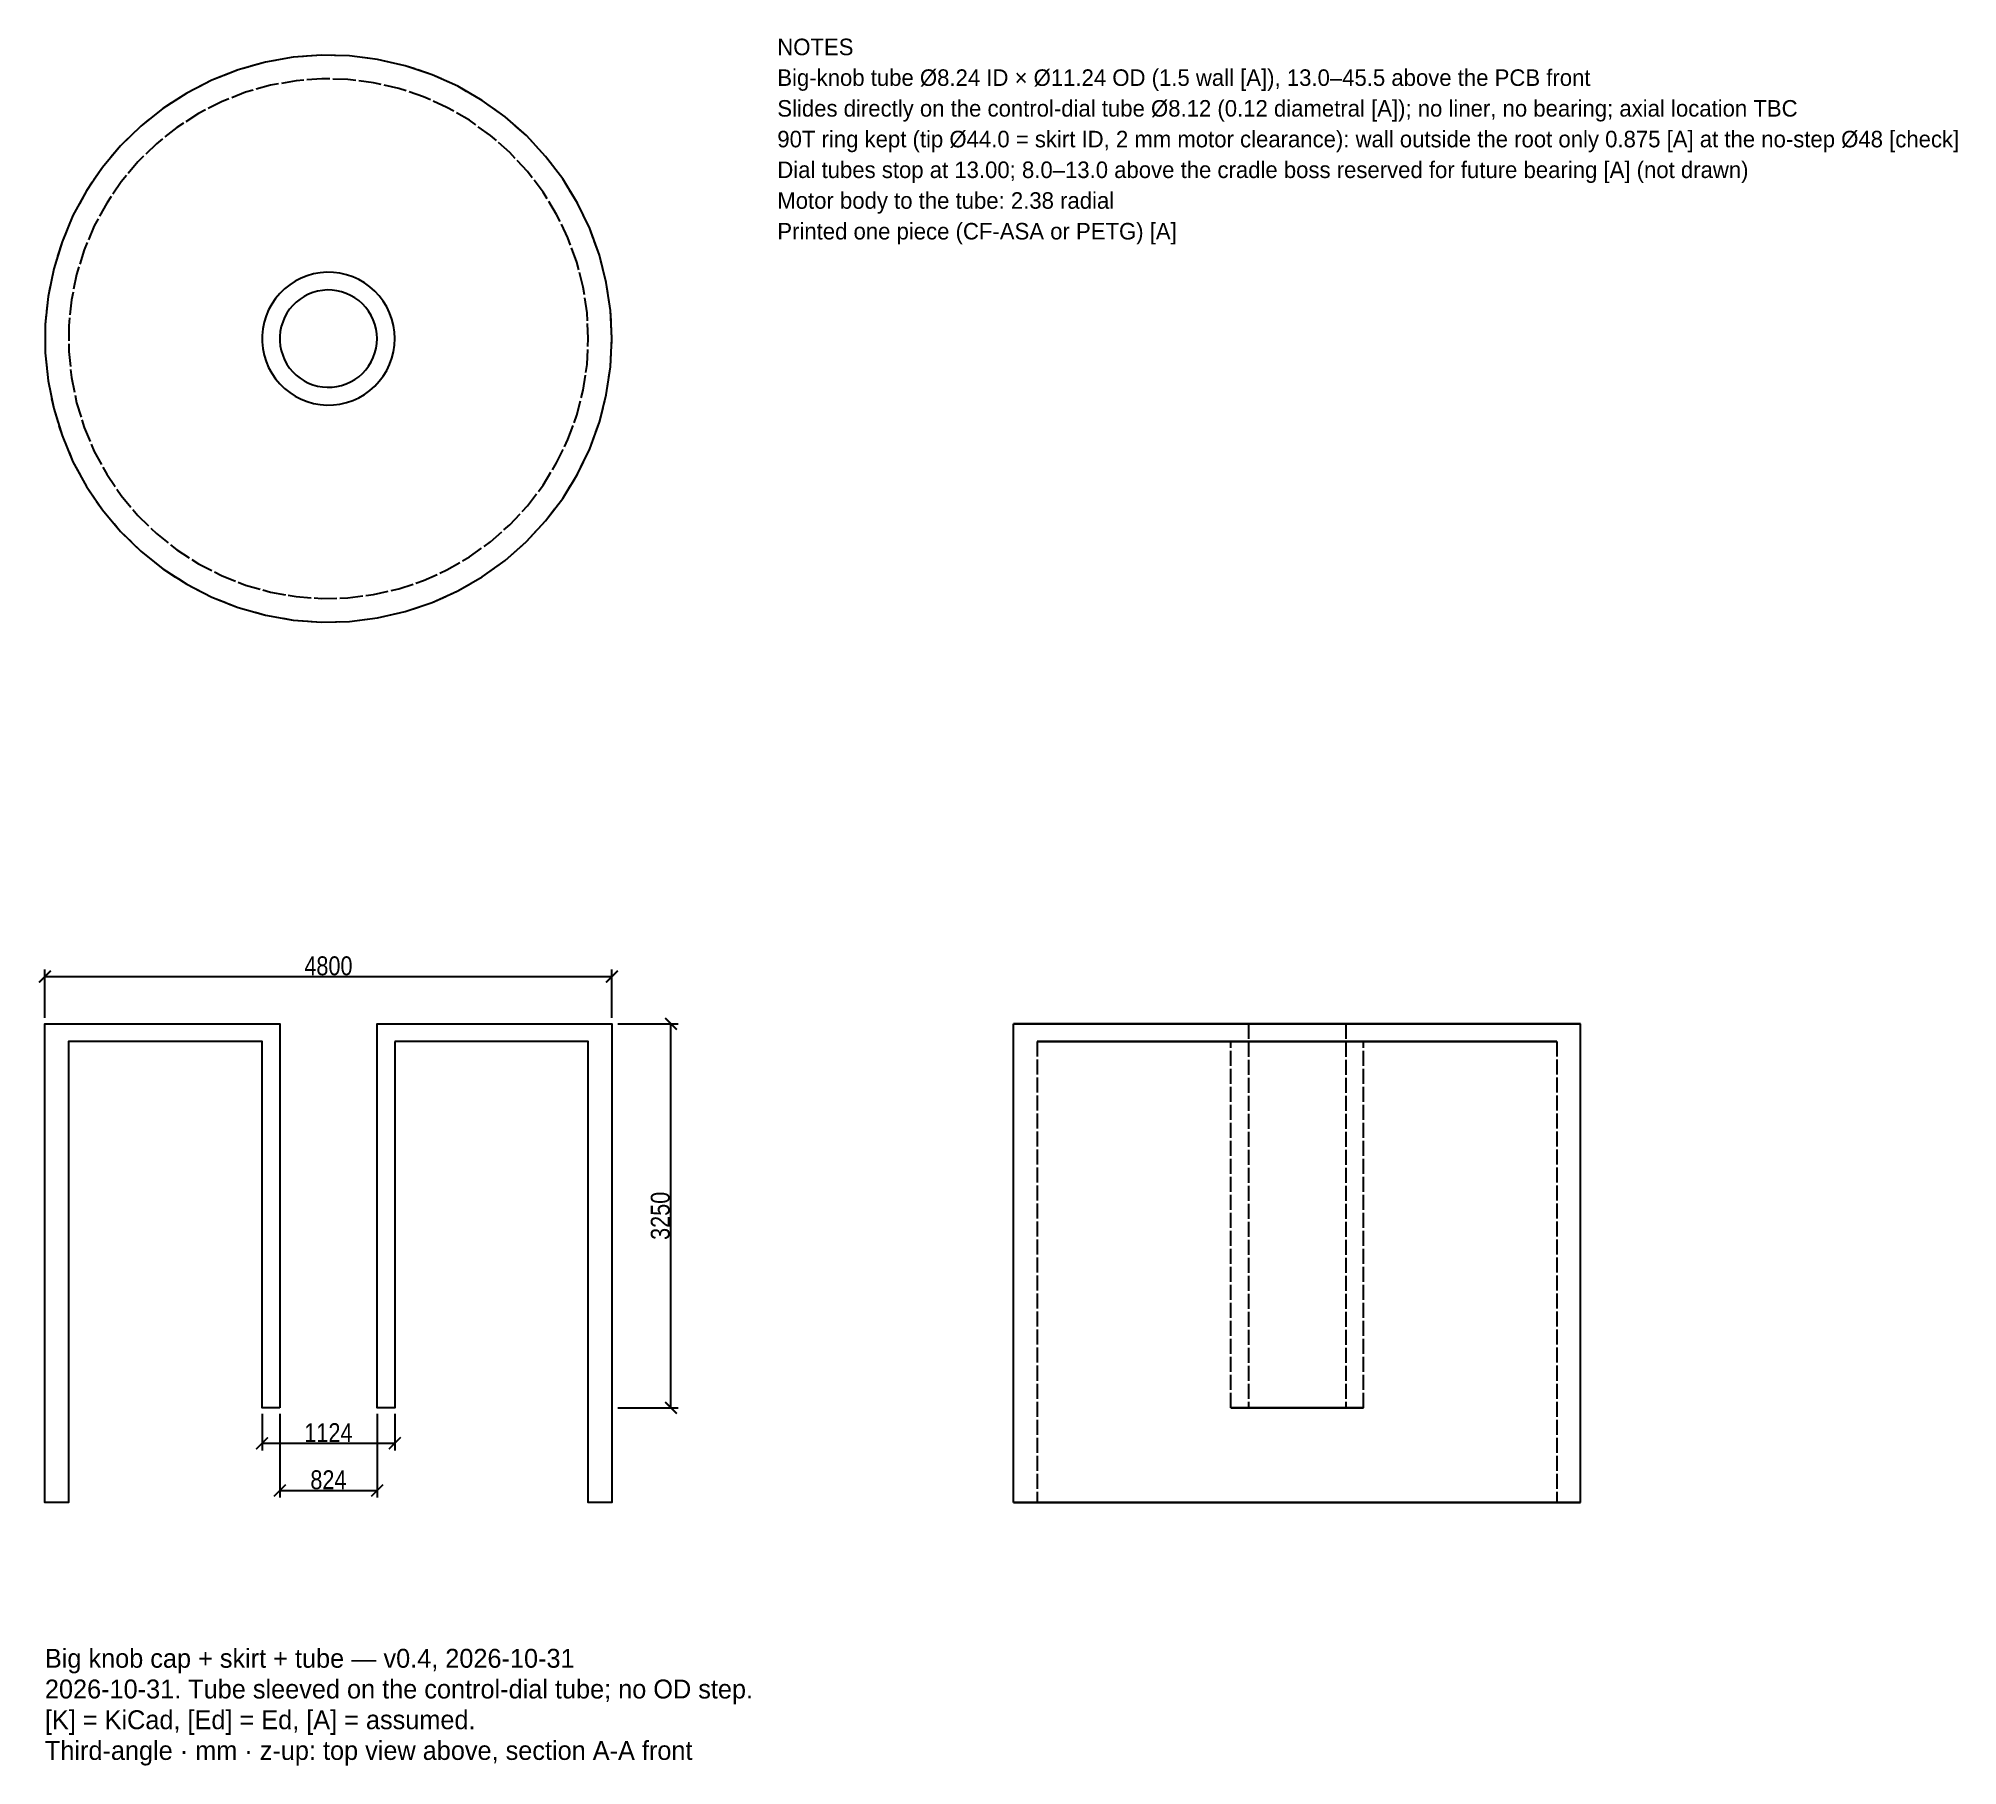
# Model space of a CAD drawing. Header units: millimetres. Extents: x -25 to 138, y -17 to 129.
import ezdxf

# ---------------------------------------------------------------- set-up
doc = ezdxf.new("R2010")
doc.units = ezdxf.units.MM
doc.linetypes.add('DASHED', pattern=[1.524, 1.27, -0.254])
for name, color, linetype in [('DIMS', 3, 'CONTINUOUS'), ('HIDDEN', 8, 'DASHED'), ('TEXT', 7, 'CONTINUOUS'), ('VISIBLE', 7, 'CONTINUOUS')]:
    doc.layers.add(name, color=color, linetype=linetype)
doc.styles.add('OpenSansCondensed-Light', font='OpenSansCondensed-Light.ttf')
doc.dimstyles.new('EZDXF', dxfattribs={"dimtxt": 0.25, "dimasz": 0.175, "dimexe": 0.375, "dimexo": 0.125, "dimgap": 0.1, "dimtad": 1, "dimlfac": 100, "dimzin": 12, "dimdsep": 46, "dimtxsty": 'OpenSansCondensed-Light', "dimblk": 'ARCHTICK', "dimcen": 2.5, "dimazin": 3, "dimtfac": 0.5, "dimtmove": 2, "dimatfit": 3})

# ---------------------------------------------------------------- blocks, each defined once
blk = doc.blocks.new('_ARCHTICK')
at = {"color": 0, "linetype": 'BYBLOCK', "const_width": 0.15}
blk.add_lwpolyline([(-0.5, -0.5), (0.5, 0.5)], dxfattribs=at)

msp = doc.modelspace()

# ---------------------------------------------------------------- linework, layer by layer
at = {"layer": 'HIDDEN'}
for points in [[(24, 103.49254), (23.88074, 105.88217), (23.52414, 108.24805), (22.93375, 110.56666), (22.11543, 112.81498), (21.07732, 114.97064), (19.82973, 117.01222), (18.38507, 118.91944), (16.75768, 120.67334), (14.96376, 122.2565), (13.02111, 123.65316), (10.94906, 124.84946), (8.76818, 125.83351), (6.50017, 126.59552), (4.16756, 127.12793), (1.79352, 127.42543), (-0.59834, 127.48508), (-2.98425, 127.30628), (-5.3405, 126.89081), (-7.64368, 126.2428), (-9.87089, 125.36868), (-12, 124.27715), (-14.00985, 122.97905), (-15.88046, 121.48729), (-17.59324, 119.81669), (-19.13118, 117.98385), (-20.47898, 116.00699), (-21.62325, 113.90575), (-22.55262, 111.70102), (-23.25785, 109.41472), (-23.73194, 107.06955), (-23.97017, 104.68884), (-23.97017, 102.29624), (-23.73194, 99.91553), (-23.25785, 97.57036), (-22.55262, 95.28406), (-21.62325, 93.07933), (-20.47898, 90.9781), (-19.13118, 89.00123), (-17.59324, 87.16839), (-15.88046, 85.49779), (-14.00985, 84.00603), (-12, 82.70793), (-9.87089, 81.6164), (-7.64368, 80.74228), (-5.3405, 80.09427), (-2.98425, 79.6788), (-0.59834, 79.5), (1.79352, 79.55965), (4.16756, 79.85715), (6.50017, 80.38956), (8.76818, 81.15157), (10.94906, 82.13562), (13.02111, 83.33192), (14.96376, 84.72858), (16.75768, 86.31174), (18.38507, 88.06564), (19.82973, 89.97286), (21.07732, 92.01444), (22.11543, 94.17011), (22.93375, 96.41842), (23.52414, 98.73703), (23.88074, 101.10291), (24, 103.49254)], [(22, 103.49254), (21.89068, 105.68303), (21.56379, 107.85176), (21.0226, 109.97715), (20.27248, 112.03811), (19.32087, 114.01413), (18.17725, 115.88558), (16.85298, 117.63387), (15.36121, 119.24161), (13.71678, 120.69283), (11.93602, 121.97311), (10.03663, 123.06972), (8.0375, 123.97176), (5.95849, 124.67027), (3.82026, 125.15831), (1.64406, 125.43102), (-0.54848, 125.4857), (-2.73556, 125.3218), (-4.89546, 124.94095), (-7.00671, 124.34694), (-9.04832, 123.54567), (-11, 122.5451), (-12.84236, 121.35518), (-14.55709, 119.98773), (-16.12714, 118.45634), (-17.53692, 116.77624), (-18.7724, 114.96411), (-19.82132, 113.03798), (-20.67324, 111.01698), (-21.3197, 108.9212), (-21.75428, 106.77147), (-21.97265, 104.58915), (-21.97265, 102.39593), (-21.75428, 100.21361), (-21.3197, 98.06388), (-20.67324, 95.9681), (-19.82132, 93.9471), (-18.7724, 92.02097), (-17.53692, 90.20884), (-16.12714, 88.52874), (-14.55709, 86.99735), (-12.84236, 85.6299), (-11, 84.43998), (-9.04832, 83.43941), (-7.00671, 82.63814), (-4.89546, 82.04413), (-2.73556, 81.66328), (-0.54848, 81.49938), (1.64406, 81.55406), (3.82026, 81.82677), (5.95849, 82.31481), (8.0375, 83.01332), (10.03663, 83.91536), (11.93602, 85.01197), (13.71678, 86.29225), (15.36121, 87.74347), (16.85298, 89.35121), (18.17725, 91.0995), (19.32087, 92.97095), (20.27248, 94.94697), (21.0226, 97.00793), (21.56379, 99.13333), (21.89068, 101.30205), (22, 103.49254)], [(22, 103.49254), (21.89068, 105.68303), (21.56379, 107.85176), (21.0226, 109.97715), (20.27248, 112.03811), (19.32087, 114.01413), (18.17725, 115.88558), (16.85298, 117.63387), (15.36121, 119.24161), (13.71678, 120.69283), (11.93602, 121.97311), (10.03663, 123.06972), (8.0375, 123.97176), (5.95849, 124.67027), (3.82026, 125.15831), (1.64406, 125.43102), (-0.54848, 125.4857), (-2.73556, 125.3218), (-4.89546, 124.94095), (-7.00671, 124.34694), (-9.04832, 123.54567), (-11, 122.5451), (-12.84236, 121.35518), (-14.55709, 119.98773), (-16.12714, 118.45634), (-17.53692, 116.77624), (-18.7724, 114.96411), (-19.82132, 113.03798), (-20.67324, 111.01698), (-21.3197, 108.9212), (-21.75428, 106.77147), (-21.97265, 104.58915), (-21.97265, 102.39593), (-21.75428, 100.21361), (-21.3197, 98.06388), (-20.67324, 95.9681), (-19.82132, 93.9471), (-18.7724, 92.02097), (-17.53692, 90.20884), (-16.12714, 88.52874), (-14.55709, 86.99735), (-12.84236, 85.6299), (-11, 84.43998), (-9.04832, 83.43941), (-7.00671, 82.63814), (-4.89546, 82.04413), (-2.73556, 81.66328), (-0.54848, 81.49938), (1.64406, 81.55406), (3.82026, 81.82677), (5.95849, 82.31481), (8.0375, 83.01332), (10.03663, 83.91536), (11.93602, 85.01197), (13.71678, 86.29225), (15.36121, 87.74347), (16.85298, 89.35121), (18.17725, 91.0995), (19.32087, 92.97095), (20.27248, 94.94697), (21.0226, 97.00793), (21.56379, 99.13333), (21.89068, 101.30205), (22, 103.49254)], [(5.62, 103.49254), (5.59207, 104.05211), (5.50857, 104.60612), (5.37032, 105.14906), (5.1787, 105.67554), (4.93561, 106.18033), (4.64346, 106.6584), (4.30517, 107.10501), (3.92409, 107.51571), (3.50401, 107.88643), (3.04911, 108.21349), (2.5639, 108.49362), (2.05322, 108.72405), (1.52212, 108.90249), (0.9759, 109.02716), (0.41998, 109.09683), (-0.14011, 109.11079), (-0.69881, 109.06892), (-1.25057, 108.97164), (-1.78989, 108.81989), (-2.31143, 108.6152), (-2.81, 108.3596), (-3.28064, 108.05563), (-3.71867, 107.70631), (-4.11975, 107.31511), (-4.47988, 106.88592), (-4.79549, 106.42301), (-5.06345, 105.93097), (-5.28107, 105.41469), (-5.44621, 104.87932), (-5.55723, 104.33016), (-5.61301, 103.77267), (-5.61301, 103.21241), (-5.55723, 102.65492), (-5.44621, 102.10576), (-5.28107, 101.57039), (-5.06345, 101.05411), (-4.79549, 100.56207), (-4.47988, 100.09916), (-4.11975, 99.66997), (-3.71867, 99.27877), (-3.28064, 98.92945), (-2.81, 98.62548), (-2.31143, 98.36988), (-1.78989, 98.16519), (-1.25057, 98.01345), (-0.69881, 97.91616), (-0.14011, 97.87429), (0.41998, 97.88826), (0.9759, 97.95792), (1.52212, 98.08259), (2.05322, 98.26103), (2.5639, 98.49146), (3.04911, 98.77159), (3.50401, 99.09865), (3.92409, 99.46937), (4.30517, 99.88007), (4.64346, 100.32668), (4.93561, 100.80475), (5.1787, 101.30954), (5.37032, 101.83602), (5.50857, 102.37896), (5.59207, 102.93297), (5.62, 103.49254)], [(5.62, 103.49254), (5.59207, 104.05211), (5.50857, 104.60612), (5.37032, 105.14906), (5.1787, 105.67554), (4.93561, 106.18033), (4.64346, 106.6584), (4.30517, 107.10501), (3.92409, 107.51571), (3.50401, 107.88643), (3.04911, 108.21349), (2.5639, 108.49362), (2.05322, 108.72405), (1.52212, 108.90249), (0.9759, 109.02716), (0.41998, 109.09683), (-0.14011, 109.11079), (-0.69881, 109.06892), (-1.25057, 108.97164), (-1.78989, 108.81989), (-2.31143, 108.6152), (-2.81, 108.3596), (-3.28064, 108.05563), (-3.71867, 107.70631), (-4.11975, 107.31511), (-4.47988, 106.88592), (-4.79549, 106.42301), (-5.06345, 105.93097), (-5.28107, 105.41469), (-5.44621, 104.87932), (-5.55723, 104.33016), (-5.61301, 103.77267), (-5.61301, 103.21241), (-5.55723, 102.65492), (-5.44621, 102.10576), (-5.28107, 101.57039), (-5.06345, 101.05411), (-4.79549, 100.56207), (-4.47988, 100.09916), (-4.11975, 99.66997), (-3.71867, 99.27877), (-3.28064, 98.92945), (-2.81, 98.62548), (-2.31143, 98.36988), (-1.78989, 98.16519), (-1.25057, 98.01345), (-0.69881, 97.91616), (-0.14011, 97.87429), (0.41998, 97.88826), (0.9759, 97.95792), (1.52212, 98.08259), (2.05322, 98.26103), (2.5639, 98.49146), (3.04911, 98.77159), (3.50401, 99.09865), (3.92409, 99.46937), (4.30517, 99.88007), (4.64346, 100.32668), (4.93561, 100.80475), (5.1787, 101.30954), (5.37032, 101.83602), (5.50857, 102.37896), (5.59207, 102.93297), (5.62, 103.49254)], [(4.12, 103.49254), (4.09953, 103.90276), (4.03831, 104.3089), (3.93696, 104.70693), (3.79648, 105.09289), (3.61827, 105.46295), (3.4041, 105.81342), (3.1561, 106.14083), (2.87674, 106.44191), (2.56878, 106.71369), (2.23529, 106.95345), (1.87959, 107.15881), (1.50521, 107.32774), (1.11586, 107.45855), (0.71543, 107.54995), (0.30789, 107.60102), (-0.10271, 107.61126), (-0.5123, 107.58057), (-0.91679, 107.50924), (-1.31216, 107.398), (-1.6945, 107.24794), (-2.06, 107.06057), (-2.40502, 106.83772), (-2.72615, 106.58164), (-3.02017, 106.29485), (-3.28419, 105.98021), (-3.51556, 105.64085), (-3.71199, 105.28014), (-3.87153, 104.90166), (-3.9926, 104.50918), (-4.07398, 104.10659), (-4.11488, 103.69791), (-4.11488, 103.28718), (-4.07398, 102.87849), (-3.9926, 102.4759), (-3.87153, 102.08342), (-3.71199, 101.70494), (-3.51556, 101.34423), (-3.28419, 101.00487), (-3.02017, 100.69023), (-2.72615, 100.40344), (-2.40502, 100.14736), (-2.06, 99.92452), (-1.6945, 99.73714), (-1.31216, 99.58708), (-0.91679, 99.47584), (-0.5123, 99.40451), (-0.10271, 99.37382), (0.30789, 99.38406), (0.71543, 99.43513), (1.11586, 99.52653), (1.50521, 99.65734), (1.87959, 99.82627), (2.23529, 100.03163), (2.56878, 100.27139), (2.87674, 100.54317), (3.1561, 100.84426), (3.4041, 101.17166), (3.61827, 101.52213), (3.79648, 101.89219), (3.93696, 102.27815), (4.03831, 102.67618), (4.09953, 103.08232), (4.12, 103.49254)], [(106, 45.5), (105.2381, 45.5), (104.47619, 45.5), (103.71429, 45.5), (102.95238, 45.5), (102.19048, 45.5), (101.42857, 45.5), (100.66667, 45.5), (99.90476, 45.5), (99.14286, 45.5), (98.38095, 45.5), (97.61905, 45.5), (96.85714, 45.5), (96.09524, 45.5), (95.33333, 45.5), (94.57143, 45.5), (93.80952, 45.5), (93.04762, 45.5), (92.28571, 45.5), (91.52381, 45.5), (90.7619, 45.5), (90, 45.5), (89.2381, 45.5), (88.47619, 45.5), (87.71429, 45.5), (86.95238, 45.5), (86.19048, 45.5), (85.42857, 45.5), (84.66667, 45.5), (83.90476, 45.5), (83.14286, 45.5), (82.38095, 45.5), (81.61905, 45.5), (80.85714, 45.5), (80.09524, 45.5), (79.33333, 45.5), (78.57143, 45.5), (77.80952, 45.5), (77.04762, 45.5), (76.28571, 45.5), (75.52381, 45.5), (74.7619, 45.5), (74, 45.5), (73.2381, 45.5), (72.47619, 45.5), (71.71429, 45.5), (70.95238, 45.5), (70.19048, 45.5), (69.42857, 45.5), (68.66667, 45.5), (67.90476, 45.5), (67.14286, 45.5), (66.38095, 45.5), (65.61905, 45.5), (64.85714, 45.5), (64.09524, 45.5), (63.33333, 45.5), (62.57143, 45.5), (61.80952, 45.5), (61.04762, 45.5), (60.28571, 45.5), (59.52381, 45.5), (58.7619, 45.5), (58, 45.5)], [(86.12, 45.5), (85.98921, 45.5), (85.85841, 45.5), (85.72762, 45.5), (85.59683, 45.5), (85.46603, 45.5), (85.33524, 45.5), (85.20444, 45.5), (85.07365, 45.5), (84.94286, 45.5), (84.81206, 45.5), (84.68127, 45.5), (84.55048, 45.5), (84.41968, 45.5), (84.28889, 45.5), (84.1581, 45.5), (84.0273, 45.5), (83.89651, 45.5), (83.76571, 45.5), (83.63492, 45.5), (83.50413, 45.5), (83.37333, 45.5), (83.24254, 45.5), (83.11175, 45.5), (82.98095, 45.5), (82.85016, 45.5), (82.71937, 45.5), (82.58857, 45.5), (82.45778, 45.5), (82.32698, 45.5), (82.19619, 45.5), (82.0654, 45.5), (81.9346, 45.5), (81.80381, 45.5), (81.67302, 45.5), (81.54222, 45.5), (81.41143, 45.5), (81.28063, 45.5), (81.14984, 45.5), (81.01905, 45.5), (80.88825, 45.5), (80.75746, 45.5), (80.62667, 45.5), (80.49587, 45.5), (80.36508, 45.5), (80.23429, 45.5), (80.10349, 45.5), (79.9727, 45.5), (79.8419, 45.5), (79.71111, 45.5), (79.58032, 45.5), (79.44952, 45.5), (79.31873, 45.5), (79.18794, 45.5), (79.05714, 45.5), (78.92635, 45.5), (78.79556, 45.5), (78.66476, 45.5), (78.53397, 45.5), (78.40317, 45.5), (78.27238, 45.5), (78.14159, 45.5), (78.01079, 45.5), (77.88, 45.5)], [(77.88, 45.5), (77.9454, 45.5), (78.01079, 45.5), (78.07619, 45.5), (78.14159, 45.5), (78.20698, 45.5), (78.27238, 45.5), (78.33778, 45.5), (78.40317, 45.5), (78.46857, 45.5), (78.53397, 45.5), (78.59937, 45.5), (78.66476, 45.5), (78.73016, 45.5), (78.79556, 45.5), (78.86095, 45.5), (78.92635, 45.5), (78.99175, 45.5), (79.05714, 45.5), (79.12254, 45.5), (79.18794, 45.5), (79.25333, 45.5), (79.31873, 45.5), (79.38413, 45.5), (79.44952, 45.5), (79.51492, 45.5), (79.58032, 45.5), (79.64571, 45.5), (79.71111, 45.5), (79.77651, 45.5), (79.8419, 45.5), (79.9073, 45.5), (79.9727, 45.5), (80.0381, 45.5), (80.10349, 45.5), (80.16889, 45.5), (80.23429, 45.5), (80.29968, 45.5), (80.36508, 45.5), (80.43048, 45.5), (80.49587, 45.5), (80.56127, 45.5), (80.62667, 45.5), (80.69206, 45.5), (80.75746, 45.5), (80.82286, 45.5), (80.88825, 45.5), (80.95365, 45.5), (81.01905, 45.5), (81.08444, 45.5), (81.14984, 45.5), (81.21524, 45.5), (81.28063, 45.5), (81.34603, 45.5), (81.41143, 45.5), (81.47683, 45.5), (81.54222, 45.5), (81.60762, 45.5), (81.67302, 45.5), (81.73841, 45.5), (81.80381, 45.5), (81.86921, 45.5), (81.9346, 45.5), (82, 45.5)], [(77.88, 45.5), (77.88, 13)], [(82, 45.5), (82.0654, 45.5), (82.13079, 45.5), (82.19619, 45.5), (82.26159, 45.5), (82.32698, 45.5), (82.39238, 45.5), (82.45778, 45.5), (82.52317, 45.5), (82.58857, 45.5), (82.65397, 45.5), (82.71937, 45.5), (82.78476, 45.5), (82.85016, 45.5), (82.91556, 45.5), (82.98095, 45.5), (83.04635, 45.5), (83.11175, 45.5), (83.17714, 45.5), (83.24254, 45.5), (83.30794, 45.5), (83.37333, 45.5), (83.43873, 45.5), (83.50413, 45.5), (83.56952, 45.5), (83.63492, 45.5), (83.70032, 45.5), (83.76571, 45.5), (83.83111, 45.5), (83.89651, 45.5), (83.9619, 45.5), (84.0273, 45.5), (84.0927, 45.5), (84.1581, 45.5), (84.22349, 45.5), (84.28889, 45.5), (84.35429, 45.5), (84.41968, 45.5), (84.48508, 45.5), (84.55048, 45.5), (84.61587, 45.5), (84.68127, 45.5), (84.74667, 45.5), (84.81206, 45.5), (84.87746, 45.5), (84.94286, 45.5), (85.00825, 45.5), (85.07365, 45.5), (85.13905, 45.5), (85.20444, 45.5), (85.26984, 45.5), (85.33524, 45.5), (85.40063, 45.5), (85.46603, 45.5), (85.53143, 45.5), (85.59683, 45.5), (85.66222, 45.5), (85.72762, 45.5), (85.79302, 45.5), (85.85841, 45.5), (85.92381, 45.5), (85.98921, 45.5), (86.0546, 45.5), (86.12, 45.5)], [(86.12, 45.5), (86.12, 13)], [(104, 44), (103.30159, 44), (102.60317, 44), (101.90476, 44), (101.20635, 44), (100.50794, 44), (99.80952, 44), (99.11111, 44), (98.4127, 44), (97.71429, 44), (97.01587, 44), (96.31746, 44), (95.61905, 44), (94.92063, 44), (94.22222, 44), (93.52381, 44), (92.8254, 44), (92.12698, 44), (91.42857, 44), (90.73016, 44), (90.03175, 44), (89.33333, 44), (88.63492, 44), (87.93651, 44), (87.2381, 44), (86.53968, 44), (85.84127, 44), (85.14286, 44), (84.44444, 44), (83.74603, 44), (83.04762, 44), (82.34921, 44), (81.65079, 44), (80.95238, 44), (80.25397, 44), (79.55556, 44), (78.85714, 44), (78.15873, 44), (77.46032, 44), (76.7619, 44), (76.06349, 44), (75.36508, 44), (74.66667, 44), (73.96825, 44), (73.26984, 44), (72.57143, 44), (71.87302, 44), (71.1746, 44), (70.47619, 44), (69.77778, 44), (69.07937, 44), (68.38095, 44), (67.68254, 44), (66.98413, 44), (66.28571, 44), (65.5873, 44), (64.88889, 44), (64.19048, 44), (63.49206, 44), (62.79365, 44), (62.09524, 44), (61.39683, 44), (60.69841, 44), (60, 44)], [(60, 44), (60.34921, 44), (60.69841, 44), (61.04762, 44), (61.39683, 44), (61.74603, 44), (62.09524, 44), (62.44444, 44), (62.79365, 44), (63.14286, 44), (63.49206, 44), (63.84127, 44), (64.19048, 44), (64.53968, 44), (64.88889, 44), (65.2381, 44), (65.5873, 44), (65.93651, 44), (66.28571, 44), (66.63492, 44), (66.98413, 44), (67.33333, 44), (67.68254, 44), (68.03175, 44), (68.38095, 44), (68.73016, 44), (69.07937, 44), (69.42857, 44), (69.77778, 44), (70.12698, 44), (70.47619, 44), (70.8254, 44), (71.1746, 44), (71.52381, 44), (71.87302, 44), (72.22222, 44), (72.57143, 44), (72.92063, 44), (73.26984, 44), (73.61905, 44), (73.96825, 44), (74.31746, 44), (74.66667, 44), (75.01587, 44), (75.36508, 44), (75.71429, 44), (76.06349, 44), (76.4127, 44), (76.7619, 44), (77.11111, 44), (77.46032, 44), (77.80952, 44), (78.15873, 44), (78.50794, 44), (78.85714, 44), (79.20635, 44), (79.55556, 44), (79.90476, 44), (80.25397, 44), (80.60317, 44), (80.95238, 44), (81.30159, 44), (81.65079, 44), (82, 44)], [(60, 44), (60, 5)], [(87.62, 44), (87.44159, 44), (87.26317, 44), (87.08476, 44), (86.90635, 44), (86.72794, 44), (86.54952, 44), (86.37111, 44), (86.1927, 44), (86.01429, 44), (85.83587, 44), (85.65746, 44), (85.47905, 44), (85.30063, 44), (85.12222, 44), (84.94381, 44), (84.7654, 44), (84.58698, 44), (84.40857, 44), (84.23016, 44), (84.05175, 44), (83.87333, 44), (83.69492, 44), (83.51651, 44), (83.3381, 44), (83.15968, 44), (82.98127, 44), (82.80286, 44), (82.62444, 44), (82.44603, 44), (82.26762, 44), (82.08921, 44), (81.91079, 44), (81.73238, 44), (81.55397, 44), (81.37556, 44), (81.19714, 44), (81.01873, 44), (80.84032, 44), (80.6619, 44), (80.48349, 44), (80.30508, 44), (80.12667, 44), (79.94825, 44), (79.76984, 44), (79.59143, 44), (79.41302, 44), (79.2346, 44), (79.05619, 44), (78.87778, 44), (78.69937, 44), (78.52095, 44), (78.34254, 44), (78.16413, 44), (77.98571, 44), (77.8073, 44), (77.62889, 44), (77.45048, 44), (77.27206, 44), (77.09365, 44), (76.91524, 44), (76.73683, 44), (76.55841, 44), (76.38, 44)], [(76.38, 44), (76.46921, 44), (76.55841, 44), (76.64762, 44), (76.73683, 44), (76.82603, 44), (76.91524, 44), (77.00444, 44), (77.09365, 44), (77.18286, 44), (77.27206, 44), (77.36127, 44), (77.45048, 44), (77.53968, 44), (77.62889, 44), (77.7181, 44), (77.8073, 44), (77.89651, 44), (77.98571, 44), (78.07492, 44), (78.16413, 44), (78.25333, 44), (78.34254, 44), (78.43175, 44), (78.52095, 44), (78.61016, 44), (78.69937, 44), (78.78857, 44), (78.87778, 44), (78.96698, 44), (79.05619, 44), (79.1454, 44), (79.2346, 44), (79.32381, 44), (79.41302, 44), (79.50222, 44), (79.59143, 44), (79.68063, 44), (79.76984, 44), (79.85905, 44), (79.94825, 44), (80.03746, 44), (80.12667, 44), (80.21587, 44), (80.30508, 44), (80.39429, 44), (80.48349, 44), (80.5727, 44), (80.6619, 44), (80.75111, 44), (80.84032, 44), (80.92952, 44), (81.01873, 44), (81.10794, 44), (81.19714, 44), (81.28635, 44), (81.37556, 44), (81.46476, 44), (81.55397, 44), (81.64317, 44), (81.73238, 44), (81.82159, 44), (81.91079, 44), (82, 44)], [(76.38, 13), (76.38, 44)], [(82, 44), (82.08921, 44), (82.17841, 44), (82.26762, 44), (82.35683, 44), (82.44603, 44), (82.53524, 44), (82.62444, 44), (82.71365, 44), (82.80286, 44), (82.89206, 44), (82.98127, 44), (83.07048, 44), (83.15968, 44), (83.24889, 44), (83.3381, 44), (83.4273, 44), (83.51651, 44), (83.60571, 44), (83.69492, 44), (83.78413, 44), (83.87333, 44), (83.96254, 44), (84.05175, 44), (84.14095, 44), (84.23016, 44), (84.31937, 44), (84.40857, 44), (84.49778, 44), (84.58698, 44), (84.67619, 44), (84.7654, 44), (84.8546, 44), (84.94381, 44), (85.03302, 44), (85.12222, 44), (85.21143, 44), (85.30063, 44), (85.38984, 44), (85.47905, 44), (85.56825, 44), (85.65746, 44), (85.74667, 44), (85.83587, 44), (85.92508, 44), (86.01429, 44), (86.10349, 44), (86.1927, 44), (86.2819, 44), (86.37111, 44), (86.46032, 44), (86.54952, 44), (86.63873, 44), (86.72794, 44), (86.81714, 44), (86.90635, 44), (86.99556, 44), (87.08476, 44), (87.17397, 44), (87.26317, 44), (87.35238, 44), (87.44159, 44), (87.53079, 44), (87.62, 44)], [(82, 44), (82.34921, 44), (82.69841, 44), (83.04762, 44), (83.39683, 44), (83.74603, 44), (84.09524, 44), (84.44444, 44), (84.79365, 44), (85.14286, 44), (85.49206, 44), (85.84127, 44), (86.19048, 44), (86.53968, 44), (86.88889, 44), (87.2381, 44), (87.5873, 44), (87.93651, 44), (88.28571, 44), (88.63492, 44), (88.98413, 44), (89.33333, 44), (89.68254, 44), (90.03175, 44), (90.38095, 44), (90.73016, 44), (91.07937, 44), (91.42857, 44), (91.77778, 44), (92.12698, 44), (92.47619, 44), (92.8254, 44), (93.1746, 44), (93.52381, 44), (93.87302, 44), (94.22222, 44), (94.57143, 44), (94.92063, 44), (95.26984, 44), (95.61905, 44), (95.96825, 44), (96.31746, 44), (96.66667, 44), (97.01587, 44), (97.36508, 44), (97.71429, 44), (98.06349, 44), (98.4127, 44), (98.7619, 44), (99.11111, 44), (99.46032, 44), (99.80952, 44), (100.15873, 44), (100.50794, 44), (100.85714, 44), (101.20635, 44), (101.55556, 44), (101.90476, 44), (102.25397, 44), (102.60317, 44), (102.95238, 44), (103.30159, 44), (103.65079, 44), (104, 44)], [(87.62, 13), (87.62, 44)], [(104, 44), (104, 5)], [(87.62, 13), (87.44159, 13), (87.26317, 13), (87.08476, 13), (86.90635, 13), (86.72794, 13), (86.54952, 13), (86.37111, 13), (86.1927, 13), (86.01429, 13), (85.83587, 13), (85.65746, 13), (85.47905, 13), (85.30063, 13), (85.12222, 13), (84.94381, 13), (84.7654, 13), (84.58698, 13), (84.40857, 13), (84.23016, 13), (84.05175, 13), (83.87333, 13), (83.69492, 13), (83.51651, 13), (83.3381, 13), (83.15968, 13), (82.98127, 13), (82.80286, 13), (82.62444, 13), (82.44603, 13), (82.26762, 13), (82.08921, 13), (81.91079, 13), (81.73238, 13), (81.55397, 13), (81.37556, 13), (81.19714, 13), (81.01873, 13), (80.84032, 13), (80.6619, 13), (80.48349, 13), (80.30508, 13), (80.12667, 13), (79.94825, 13), (79.76984, 13), (79.59143, 13), (79.41302, 13), (79.2346, 13), (79.05619, 13), (78.87778, 13), (78.69937, 13), (78.52095, 13), (78.34254, 13), (78.16413, 13), (77.98571, 13), (77.8073, 13), (77.62889, 13), (77.45048, 13), (77.27206, 13), (77.09365, 13), (76.91524, 13), (76.73683, 13), (76.55841, 13), (76.38, 13)], [(76.38, 13), (76.46921, 13), (76.55841, 13), (76.64762, 13), (76.73683, 13), (76.82603, 13), (76.91524, 13), (77.00444, 13), (77.09365, 13), (77.18286, 13), (77.27206, 13), (77.36127, 13), (77.45048, 13), (77.53968, 13), (77.62889, 13), (77.7181, 13), (77.8073, 13), (77.89651, 13), (77.98571, 13), (78.07492, 13), (78.16413, 13), (78.25333, 13), (78.34254, 13), (78.43175, 13), (78.52095, 13), (78.61016, 13), (78.69937, 13), (78.78857, 13), (78.87778, 13), (78.96698, 13), (79.05619, 13), (79.1454, 13), (79.2346, 13), (79.32381, 13), (79.41302, 13), (79.50222, 13), (79.59143, 13), (79.68063, 13), (79.76984, 13), (79.85905, 13), (79.94825, 13), (80.03746, 13), (80.12667, 13), (80.21587, 13), (80.30508, 13), (80.39429, 13), (80.48349, 13), (80.5727, 13), (80.6619, 13), (80.75111, 13), (80.84032, 13), (80.92952, 13), (81.01873, 13), (81.10794, 13), (81.19714, 13), (81.28635, 13), (81.37556, 13), (81.46476, 13), (81.55397, 13), (81.64317, 13), (81.73238, 13), (81.82159, 13), (81.91079, 13), (82, 13)], [(86.12, 13), (85.98921, 13), (85.85841, 13), (85.72762, 13), (85.59683, 13), (85.46603, 13), (85.33524, 13), (85.20444, 13), (85.07365, 13), (84.94286, 13), (84.81206, 13), (84.68127, 13), (84.55048, 13), (84.41968, 13), (84.28889, 13), (84.1581, 13), (84.0273, 13), (83.89651, 13), (83.76571, 13), (83.63492, 13), (83.50413, 13), (83.37333, 13), (83.24254, 13), (83.11175, 13), (82.98095, 13), (82.85016, 13), (82.71937, 13), (82.58857, 13), (82.45778, 13), (82.32698, 13), (82.19619, 13), (82.0654, 13), (81.9346, 13), (81.80381, 13), (81.67302, 13), (81.54222, 13), (81.41143, 13), (81.28063, 13), (81.14984, 13), (81.01905, 13), (80.88825, 13), (80.75746, 13), (80.62667, 13), (80.49587, 13), (80.36508, 13), (80.23429, 13), (80.10349, 13), (79.9727, 13), (79.8419, 13), (79.71111, 13), (79.58032, 13), (79.44952, 13), (79.31873, 13), (79.18794, 13), (79.05714, 13), (78.92635, 13), (78.79556, 13), (78.66476, 13), (78.53397, 13), (78.40317, 13), (78.27238, 13), (78.14159, 13), (78.01079, 13), (77.88, 13)], [(77.88, 13), (77.9454, 13), (78.01079, 13), (78.07619, 13), (78.14159, 13), (78.20698, 13), (78.27238, 13), (78.33778, 13), (78.40317, 13), (78.46857, 13), (78.53397, 13), (78.59937, 13), (78.66476, 13), (78.73016, 13), (78.79556, 13), (78.86095, 13), (78.92635, 13), (78.99175, 13), (79.05714, 13), (79.12254, 13), (79.18794, 13), (79.25333, 13), (79.31873, 13), (79.38413, 13), (79.44952, 13), (79.51492, 13), (79.58032, 13), (79.64571, 13), (79.71111, 13), (79.77651, 13), (79.8419, 13), (79.9073, 13), (79.9727, 13), (80.0381, 13), (80.10349, 13), (80.16889, 13), (80.23429, 13), (80.29968, 13), (80.36508, 13), (80.43048, 13), (80.49587, 13), (80.56127, 13), (80.62667, 13), (80.69206, 13), (80.75746, 13), (80.82286, 13), (80.88825, 13), (80.95365, 13), (81.01905, 13), (81.08444, 13), (81.14984, 13), (81.21524, 13), (81.28063, 13), (81.34603, 13), (81.41143, 13), (81.47683, 13), (81.54222, 13), (81.60762, 13), (81.67302, 13), (81.73841, 13), (81.80381, 13), (81.86921, 13), (81.9346, 13), (82, 13)], [(82, 13), (82.0654, 13), (82.13079, 13), (82.19619, 13), (82.26159, 13), (82.32698, 13), (82.39238, 13), (82.45778, 13), (82.52317, 13), (82.58857, 13), (82.65397, 13), (82.71937, 13), (82.78476, 13), (82.85016, 13), (82.91556, 13), (82.98095, 13), (83.04635, 13), (83.11175, 13), (83.17714, 13), (83.24254, 13), (83.30794, 13), (83.37333, 13), (83.43873, 13), (83.50413, 13), (83.56952, 13), (83.63492, 13), (83.70032, 13), (83.76571, 13), (83.83111, 13), (83.89651, 13), (83.9619, 13), (84.0273, 13), (84.0927, 13), (84.1581, 13), (84.22349, 13), (84.28889, 13), (84.35429, 13), (84.41968, 13), (84.48508, 13), (84.55048, 13), (84.61587, 13), (84.68127, 13), (84.74667, 13), (84.81206, 13), (84.87746, 13), (84.94286, 13), (85.00825, 13), (85.07365, 13), (85.13905, 13), (85.20444, 13), (85.26984, 13), (85.33524, 13), (85.40063, 13), (85.46603, 13), (85.53143, 13), (85.59683, 13), (85.66222, 13), (85.72762, 13), (85.79302, 13), (85.85841, 13), (85.92381, 13), (85.98921, 13), (86.0546, 13), (86.12, 13)], [(82, 13), (82.08921, 13), (82.17841, 13), (82.26762, 13), (82.35683, 13), (82.44603, 13), (82.53524, 13), (82.62444, 13), (82.71365, 13), (82.80286, 13), (82.89206, 13), (82.98127, 13), (83.07048, 13), (83.15968, 13), (83.24889, 13), (83.3381, 13), (83.4273, 13), (83.51651, 13), (83.60571, 13), (83.69492, 13), (83.78413, 13), (83.87333, 13), (83.96254, 13), (84.05175, 13), (84.14095, 13), (84.23016, 13), (84.31937, 13), (84.40857, 13), (84.49778, 13), (84.58698, 13), (84.67619, 13), (84.7654, 13), (84.8546, 13), (84.94381, 13), (85.03302, 13), (85.12222, 13), (85.21143, 13), (85.30063, 13), (85.38984, 13), (85.47905, 13), (85.56825, 13), (85.65746, 13), (85.74667, 13), (85.83587, 13), (85.92508, 13), (86.01429, 13), (86.10349, 13), (86.1927, 13), (86.2819, 13), (86.37111, 13), (86.46032, 13), (86.54952, 13), (86.63873, 13), (86.72794, 13), (86.81714, 13), (86.90635, 13), (86.99556, 13), (87.08476, 13), (87.17397, 13), (87.26317, 13), (87.35238, 13), (87.44159, 13), (87.53079, 13), (87.62, 13)], [(106, 5), (105.2381, 5), (104.47619, 5), (103.71429, 5), (102.95238, 5), (102.19048, 5), (101.42857, 5), (100.66667, 5), (99.90476, 5), (99.14286, 5), (98.38095, 5), (97.61905, 5), (96.85714, 5), (96.09524, 5), (95.33333, 5), (94.57143, 5), (93.80952, 5), (93.04762, 5), (92.28571, 5), (91.52381, 5), (90.7619, 5), (90, 5), (89.2381, 5), (88.47619, 5), (87.71429, 5), (86.95238, 5), (86.19048, 5), (85.42857, 5), (84.66667, 5), (83.90476, 5), (83.14286, 5), (82.38095, 5), (81.61905, 5), (80.85714, 5), (80.09524, 5), (79.33333, 5), (78.57143, 5), (77.80952, 5), (77.04762, 5), (76.28571, 5), (75.52381, 5), (74.7619, 5), (74, 5), (73.2381, 5), (72.47619, 5), (71.71429, 5), (70.95238, 5), (70.19048, 5), (69.42857, 5), (68.66667, 5), (67.90476, 5), (67.14286, 5), (66.38095, 5), (65.61905, 5), (64.85714, 5), (64.09524, 5), (63.33333, 5), (62.57143, 5), (61.80952, 5), (61.04762, 5), (60.28571, 5), (59.52381, 5), (58.7619, 5), (58, 5)], [(104, 5), (103.30159, 5), (102.60317, 5), (101.90476, 5), (101.20635, 5), (100.50794, 5), (99.80952, 5), (99.11111, 5), (98.4127, 5), (97.71429, 5), (97.01587, 5), (96.31746, 5), (95.61905, 5), (94.92063, 5), (94.22222, 5), (93.52381, 5), (92.8254, 5), (92.12698, 5), (91.42857, 5), (90.73016, 5), (90.03175, 5), (89.33333, 5), (88.63492, 5), (87.93651, 5), (87.2381, 5), (86.53968, 5), (85.84127, 5), (85.14286, 5), (84.44444, 5), (83.74603, 5), (83.04762, 5), (82.34921, 5), (81.65079, 5), (80.95238, 5), (80.25397, 5), (79.55556, 5), (78.85714, 5), (78.15873, 5), (77.46032, 5), (76.7619, 5), (76.06349, 5), (75.36508, 5), (74.66667, 5), (73.96825, 5), (73.26984, 5), (72.57143, 5), (71.87302, 5), (71.1746, 5), (70.47619, 5), (69.77778, 5), (69.07937, 5), (68.38095, 5), (67.68254, 5), (66.98413, 5), (66.28571, 5), (65.5873, 5), (64.88889, 5), (64.19048, 5), (63.49206, 5), (62.79365, 5), (62.09524, 5), (61.39683, 5), (60.69841, 5), (60, 5)], [(60, 5), (60.34921, 5), (60.69841, 5), (61.04762, 5), (61.39683, 5), (61.74603, 5), (62.09524, 5), (62.44444, 5), (62.79365, 5), (63.14286, 5), (63.49206, 5), (63.84127, 5), (64.19048, 5), (64.53968, 5), (64.88889, 5), (65.2381, 5), (65.5873, 5), (65.93651, 5), (66.28571, 5), (66.63492, 5), (66.98413, 5), (67.33333, 5), (67.68254, 5), (68.03175, 5), (68.38095, 5), (68.73016, 5), (69.07937, 5), (69.42857, 5), (69.77778, 5), (70.12698, 5), (70.47619, 5), (70.8254, 5), (71.1746, 5), (71.52381, 5), (71.87302, 5), (72.22222, 5), (72.57143, 5), (72.92063, 5), (73.26984, 5), (73.61905, 5), (73.96825, 5), (74.31746, 5), (74.66667, 5), (75.01587, 5), (75.36508, 5), (75.71429, 5), (76.06349, 5), (76.4127, 5), (76.7619, 5), (77.11111, 5), (77.46032, 5), (77.80952, 5), (78.15873, 5), (78.50794, 5), (78.85714, 5), (79.20635, 5), (79.55556, 5), (79.90476, 5), (80.25397, 5), (80.60317, 5), (80.95238, 5), (81.30159, 5), (81.65079, 5), (82, 5)], [(82, 5), (82.34921, 5), (82.69841, 5), (83.04762, 5), (83.39683, 5), (83.74603, 5), (84.09524, 5), (84.44444, 5), (84.79365, 5), (85.14286, 5), (85.49206, 5), (85.84127, 5), (86.19048, 5), (86.53968, 5), (86.88889, 5), (87.2381, 5), (87.5873, 5), (87.93651, 5), (88.28571, 5), (88.63492, 5), (88.98413, 5), (89.33333, 5), (89.68254, 5), (90.03175, 5), (90.38095, 5), (90.73016, 5), (91.07937, 5), (91.42857, 5), (91.77778, 5), (92.12698, 5), (92.47619, 5), (92.8254, 5), (93.1746, 5), (93.52381, 5), (93.87302, 5), (94.22222, 5), (94.57143, 5), (94.92063, 5), (95.26984, 5), (95.61905, 5), (95.96825, 5), (96.31746, 5), (96.66667, 5), (97.01587, 5), (97.36508, 5), (97.71429, 5), (98.06349, 5), (98.4127, 5), (98.7619, 5), (99.11111, 5), (99.46032, 5), (99.80952, 5), (100.15873, 5), (100.50794, 5), (100.85714, 5), (101.20635, 5), (101.55556, 5), (101.90476, 5), (102.25397, 5), (102.60317, 5), (102.95238, 5), (103.30159, 5), (103.65079, 5), (104, 5)]]:
    msp.add_lwpolyline(points, dxfattribs=at)
at = {"layer": 'VISIBLE'}
for points in [[(24, 103.49254), (23.88074, 105.88217), (23.52414, 108.24805), (22.93375, 110.56666), (22.11543, 112.81498), (21.07732, 114.97064), (19.82973, 117.01222), (18.38507, 118.91944), (16.75768, 120.67334), (14.96376, 122.2565), (13.02111, 123.65316), (10.94906, 124.84946), (8.76818, 125.83351), (6.50017, 126.59552), (4.16756, 127.12793), (1.79352, 127.42543), (-0.59834, 127.48508), (-2.98425, 127.30628), (-5.3405, 126.89081), (-7.64368, 126.2428), (-9.87089, 125.36868), (-12, 124.27715), (-14.00985, 122.97905), (-15.88046, 121.48729), (-17.59324, 119.81669), (-19.13118, 117.98385), (-20.47898, 116.00699), (-21.62325, 113.90575), (-22.55262, 111.70102), (-23.25785, 109.41472), (-23.73194, 107.06955), (-23.97017, 104.68884), (-23.97017, 102.29624), (-23.73194, 99.91553), (-23.25785, 97.57036), (-22.55262, 95.28406), (-21.62325, 93.07933), (-20.47898, 90.9781), (-19.13118, 89.00123), (-17.59324, 87.16839), (-15.88046, 85.49779), (-14.00985, 84.00603), (-12, 82.70793), (-9.87089, 81.6164), (-7.64368, 80.74228), (-5.3405, 80.09427), (-2.98425, 79.6788), (-0.59834, 79.5), (1.79352, 79.55965), (4.16756, 79.85715), (6.50017, 80.38956), (8.76818, 81.15157), (10.94906, 82.13562), (13.02111, 83.33192), (14.96376, 84.72858), (16.75768, 86.31174), (18.38507, 88.06564), (19.82973, 89.97286), (21.07732, 92.01444), (22.11543, 94.17011), (22.93375, 96.41842), (23.52414, 98.73703), (23.88074, 101.10291), (24, 103.49254)], [(4.12, 103.49254), (4.09953, 103.90276), (4.03831, 104.3089), (3.93696, 104.70693), (3.79648, 105.09289), (3.61827, 105.46295), (3.4041, 105.81342), (3.1561, 106.14083), (2.87674, 106.44191), (2.56878, 106.71369), (2.23529, 106.95345), (1.87959, 107.15881), (1.50521, 107.32774), (1.11586, 107.45855), (0.71543, 107.54995), (0.30789, 107.60102), (-0.10271, 107.61126), (-0.5123, 107.58057), (-0.91679, 107.50924), (-1.31216, 107.398), (-1.6945, 107.24794), (-2.06, 107.06057), (-2.40502, 106.83772), (-2.72615, 106.58164), (-3.02017, 106.29485), (-3.28419, 105.98021), (-3.51556, 105.64085), (-3.71199, 105.28014), (-3.87153, 104.90166), (-3.9926, 104.50918), (-4.07398, 104.10659), (-4.11488, 103.69791), (-4.11488, 103.28718), (-4.07398, 102.87849), (-3.9926, 102.4759), (-3.87153, 102.08342), (-3.71199, 101.70494), (-3.51556, 101.34423), (-3.28419, 101.00487), (-3.02017, 100.69023), (-2.72615, 100.40344), (-2.40502, 100.14736), (-2.06, 99.92452), (-1.6945, 99.73714), (-1.31216, 99.58708), (-0.91679, 99.47584), (-0.5123, 99.40451), (-0.10271, 99.37382), (0.30789, 99.38406), (0.71543, 99.43513), (1.11586, 99.52653), (1.50521, 99.65734), (1.87959, 99.82627), (2.23529, 100.03163), (2.56878, 100.27139), (2.87674, 100.54317), (3.1561, 100.84426), (3.4041, 101.17166), (3.61827, 101.52213), (3.79648, 101.89219), (3.93696, 102.27815), (4.03831, 102.67618), (4.09953, 103.08232), (4.12, 103.49254)], [(-4.12, 13), (-5.62, 13), (-5.62, 44), (-22, 44), (-22, 5), (-24, 5), (-24, 45.5), (-4.12, 45.5), (-4.12, 13)], [(5.62, 44), (5.62, 13), (4.12, 13), (4.12, 45.5), (24, 45.5), (24, 5), (22, 5), (22, 44), (5.62, 44)], [(58, 45.5), (58.38095, 45.5), (58.7619, 45.5), (59.14286, 45.5), (59.52381, 45.5), (59.90476, 45.5), (60.28571, 45.5), (60.66667, 45.5), (61.04762, 45.5), (61.42857, 45.5), (61.80952, 45.5), (62.19048, 45.5), (62.57143, 45.5), (62.95238, 45.5), (63.33333, 45.5), (63.71429, 45.5), (64.09524, 45.5), (64.47619, 45.5), (64.85714, 45.5), (65.2381, 45.5), (65.61905, 45.5), (66, 45.5), (66.38095, 45.5), (66.7619, 45.5), (67.14286, 45.5), (67.52381, 45.5), (67.90476, 45.5), (68.28571, 45.5), (68.66667, 45.5), (69.04762, 45.5), (69.42857, 45.5), (69.80952, 45.5), (70.19048, 45.5), (70.57143, 45.5), (70.95238, 45.5), (71.33333, 45.5), (71.71429, 45.5), (72.09524, 45.5), (72.47619, 45.5), (72.85714, 45.5), (73.2381, 45.5), (73.61905, 45.5), (74, 45.5), (74.38095, 45.5), (74.7619, 45.5), (75.14286, 45.5), (75.52381, 45.5), (75.90476, 45.5), (76.28571, 45.5), (76.66667, 45.5), (77.04762, 45.5), (77.42857, 45.5), (77.80952, 45.5), (78.19048, 45.5), (78.57143, 45.5), (78.95238, 45.5), (79.33333, 45.5), (79.71429, 45.5), (80.09524, 45.5), (80.47619, 45.5), (80.85714, 45.5), (81.2381, 45.5), (81.61905, 45.5), (82, 45.5)], [(58, 5), (58, 45.5)], [(82, 45.5), (82.38095, 45.5), (82.7619, 45.5), (83.14286, 45.5), (83.52381, 45.5), (83.90476, 45.5), (84.28571, 45.5), (84.66667, 45.5), (85.04762, 45.5), (85.42857, 45.5), (85.80952, 45.5), (86.19048, 45.5), (86.57143, 45.5), (86.95238, 45.5), (87.33333, 45.5), (87.71429, 45.5), (88.09524, 45.5), (88.47619, 45.5), (88.85714, 45.5), (89.2381, 45.5), (89.61905, 45.5), (90, 45.5), (90.38095, 45.5), (90.7619, 45.5), (91.14286, 45.5), (91.52381, 45.5), (91.90476, 45.5), (92.28571, 45.5), (92.66667, 45.5), (93.04762, 45.5), (93.42857, 45.5), (93.80952, 45.5), (94.19048, 45.5), (94.57143, 45.5), (94.95238, 45.5), (95.33333, 45.5), (95.71429, 45.5), (96.09524, 45.5), (96.47619, 45.5), (96.85714, 45.5), (97.2381, 45.5), (97.61905, 45.5), (98, 45.5), (98.38095, 45.5), (98.7619, 45.5), (99.14286, 45.5), (99.52381, 45.5), (99.90476, 45.5), (100.28571, 45.5), (100.66667, 45.5), (101.04762, 45.5), (101.42857, 45.5), (101.80952, 45.5), (102.19048, 45.5), (102.57143, 45.5), (102.95238, 45.5), (103.33333, 45.5), (103.71429, 45.5), (104.09524, 45.5), (104.47619, 45.5), (104.85714, 45.5), (105.2381, 45.5), (105.61905, 45.5), (106, 45.5)], [(106, 5), (106, 45.5)], [(58, 5), (58.38095, 5), (58.7619, 5), (59.14286, 5), (59.52381, 5), (59.90476, 5), (60.28571, 5), (60.66667, 5), (61.04762, 5), (61.42857, 5), (61.80952, 5), (62.19048, 5), (62.57143, 5), (62.95238, 5), (63.33333, 5), (63.71429, 5), (64.09524, 5), (64.47619, 5), (64.85714, 5), (65.2381, 5), (65.61905, 5), (66, 5), (66.38095, 5), (66.7619, 5), (67.14286, 5), (67.52381, 5), (67.90476, 5), (68.28571, 5), (68.66667, 5), (69.04762, 5), (69.42857, 5), (69.80952, 5), (70.19048, 5), (70.57143, 5), (70.95238, 5), (71.33333, 5), (71.71429, 5), (72.09524, 5), (72.47619, 5), (72.85714, 5), (73.2381, 5), (73.61905, 5), (74, 5), (74.38095, 5), (74.7619, 5), (75.14286, 5), (75.52381, 5), (75.90476, 5), (76.28571, 5), (76.66667, 5), (77.04762, 5), (77.42857, 5), (77.80952, 5), (78.19048, 5), (78.57143, 5), (78.95238, 5), (79.33333, 5), (79.71429, 5), (80.09524, 5), (80.47619, 5), (80.85714, 5), (81.2381, 5), (81.61905, 5), (82, 5)], [(82, 5), (82.38095, 5), (82.7619, 5), (83.14286, 5), (83.52381, 5), (83.90476, 5), (84.28571, 5), (84.66667, 5), (85.04762, 5), (85.42857, 5), (85.80952, 5), (86.19048, 5), (86.57143, 5), (86.95238, 5), (87.33333, 5), (87.71429, 5), (88.09524, 5), (88.47619, 5), (88.85714, 5), (89.2381, 5), (89.61905, 5), (90, 5), (90.38095, 5), (90.7619, 5), (91.14286, 5), (91.52381, 5), (91.90476, 5), (92.28571, 5), (92.66667, 5), (93.04762, 5), (93.42857, 5), (93.80952, 5), (94.19048, 5), (94.57143, 5), (94.95238, 5), (95.33333, 5), (95.71429, 5), (96.09524, 5), (96.47619, 5), (96.85714, 5), (97.2381, 5), (97.61905, 5), (98, 5), (98.38095, 5), (98.7619, 5), (99.14286, 5), (99.52381, 5), (99.90476, 5), (100.28571, 5), (100.66667, 5), (101.04762, 5), (101.42857, 5), (101.80952, 5), (102.19048, 5), (102.57143, 5), (102.95238, 5), (103.33333, 5), (103.71429, 5), (104.09524, 5), (104.47619, 5), (104.85714, 5), (105.2381, 5), (105.61905, 5), (106, 5)]]:
    msp.add_lwpolyline(points, dxfattribs=at)

# ---------------------------------------------------------------- texts
at = {"layer": 'TEXT'}
for s, height, p in [('NOTES', 1.4, (38, 127.48508)), ('Big-knob tube Ø8.24 ID × Ø11.24 OD (1.5 wall [A]), 13.0–45.5 above the PCB front', 1.4, (38, 124.88508)), ('Slides directly on the control-dial tube Ø8.12 (0.12 diametral [A]); no liner, no bearing; axial location TBC', 1.4, (38, 122.28508)), ('90T ring kept (tip Ø44.0 = skirt ID, 2 mm motor clearance): wall outside the root only 0.875 [A] at the no-step Ø48 [check]', 1.4, (38, 119.68508)), ('Dial tubes stop at 13.00; 8.0–13.0 above the cradle boss reserved for future bearing [A] (not drawn)', 1.4, (38, 117.08508)), ('Motor body to the tube: 2.38 radial', 1.4, (38, 114.48508)), ('Printed one piece (CF-ASA or PETG) [A]', 1.4, (38, 111.88508)), ('Big knob cap + skirt + tube — v0.4, 2026-10-31', 1.6, (-24, -9)), ('2026-10-31. Tube sleeved on the control-dial tube; no OD step.', 1.6, (-24, -11.6)), ('[K] = KiCad, [Ed] = Ed, [A] = assumed.', 1.6, (-24, -14.2)), ('Third-angle · mm · z-up: top view above, section A-A front', 1.6, (-24, -16.8))]:
    msp.add_text(s, height=height, dxfattribs=at).set_placement(p)

# ---------------------------------------------------------------- dimensions: what is measured, and where the dimension line sits
at = {"layer": 'DIMS'}
for base, p1, p2 in [((-24, 49.5), (-24, 45.5), (24, 45.5)), ((-5.62, 10), (-5.62, 13), (5.62, 13)), ((-4.12, 6), (-4.12, 13), (4.12, 13))]:
    msp.add_linear_dim(base=base, p1=p1, p2=p2, dimstyle='EZDXF', override={"dimtxt": 1.6, "dimasz": 1, "dimexe": 0.6, "dimexo": 0.5, "dimdec": 2}, dxfattribs=at).render()
msp.add_linear_dim(base=(29, 13), p1=(24, 13), p2=(24, 45.5), angle=90, dimstyle='EZDXF', override={"dimtxt": 1.6, "dimasz": 1, "dimexe": 0.6, "dimexo": 0.5, "dimdec": 2}, dxfattribs=at).render()

doc.saveas('drawing.dxf')
